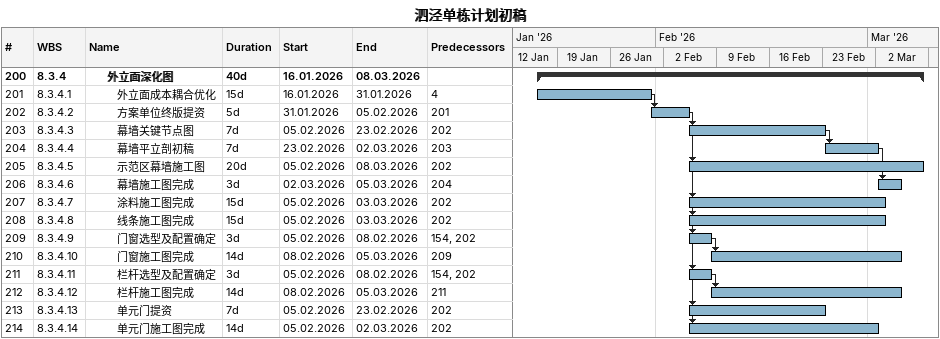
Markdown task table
泗泾单栋计划初稿

| ID | WBS | Task | Duration | Start | Finish | Predecessors |
|---|---|---|---|---|---|---|
| 200 | 8.3.4 | **外立面深化图** | 40d | 2026-01-16 | 2026-03-08 |  |
| 201 | 8.3.4.1 | 外立面成本耦合优化 | 15d | 2026-01-16 | 2026-01-31 | 4 |
| 202 | 8.3.4.2 | 方案单位终版提资 | 5d | 2026-01-31 | 2026-02-05 | 201 |
| 203 | 8.3.4.3 | 幕墙关键节点图 | 7d | 2026-02-05 | 2026-02-23 | 202 |
| 204 | 8.3.4.4 | 幕墙平立剖初稿 | 7d | 2026-02-23 | 2026-03-02 | 203 |
| 205 | 8.3.4.5 | 示范区幕墙施工图 | 20d | 2026-02-05 | 2026-03-08 | 202 |
| 206 | 8.3.4.6 | 幕墙施工图完成 | 3d | 2026-03-02 | 2026-03-05 | 204 |
| 207 | 8.3.4.7 | 涂料施工图完成 | 15d | 2026-02-05 | 2026-03-03 | 202 |
| 208 | 8.3.4.8 | 线条施工图完成 | 15d | 2026-02-05 | 2026-03-03 | 202 |
| 209 | 8.3.4.9 | 门窗选型及配置确定 | 3d | 2026-02-05 | 2026-02-08 | 154, 202 |
| 210 | 8.3.4.10 | 门窗施工图完成 | 14d | 2026-02-08 | 2026-03-05 | 209 |
| 211 | 8.3.4.11 | 栏杆选型及配置确定 | 3d | 2026-02-05 | 2026-02-08 | 154, 202 |
| 212 | 8.3.4.12 | 栏杆施工图完成 | 14d | 2026-02-08 | 2026-03-05 | 211 |
| 213 | 8.3.4.13 | 单元门提资 | 7d | 2026-02-05 | 2026-02-23 | 202 |
| 214 | 8.3.4.14 | 单元门施工图完成 | 14d | 2026-02-05 | 2026-03-02 | 202 |
